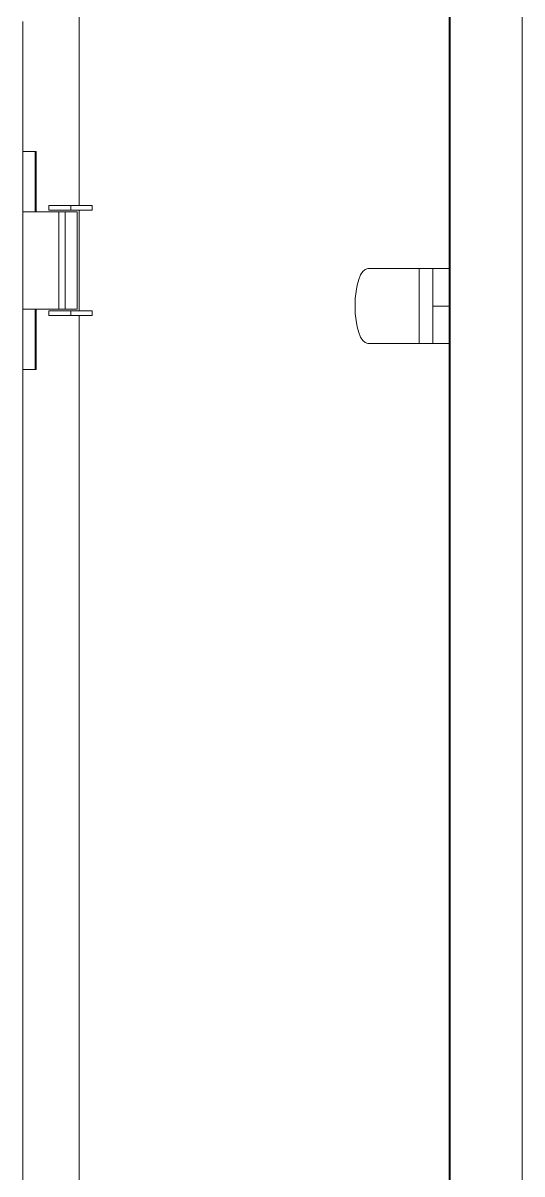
# Model space of a CAD drawing. Header units: inches. Extents: x 1904 to 4208, y 439 to 1413.
# Drawn here: x 3453.1 to 3606.8, y 802.8 to 1156.7 of the extents above; entities that cross this region are included whole.
import ezdxf

# ---------------------------------------------------------------- set-up
doc = ezdxf.new("R2010")
doc.units = ezdxf.units.IN
doc.header["$MEASUREMENT"] = 0
doc.layers.get('0').update_dxf_attribs({"lineweight": 15})

# ---------------------------------------------------------------- blocks, each defined once
blk = doc.blocks.new('A$C79F030D7')
at = {"color": 0, "linetype": 'Continuous', "lineweight": 0, "extrusion": (0, 1, -2.22045e-16)}
for p, q in [((-2113.46, -2019.06), (-2113.46, -1950.96)), ((-1999.51, -1950.96), (-1999.51, -2445.96)), ((-1999.17, -1949.96), (-1999.17, -2446.96)), ((-1977.08, -1949.96), (-1977.08, -2446.96)), ((-2130.72, -2434.46), (-2130.72, -1962.46)), ((-2130.72, -2002.46), (-2126.62, -2002.46)), ((-2126.96, -2002.46), (-2126.96, -2020.96)), ((-2126.62, -2002.46), (-2126.62, -2020.96)), ((-2116.01, -2019.06), (-2122.72, -2019.06)), ((-2122.72, -2020.46), (-2122.72, -2019.06)), ((-2116.01, -2020.46), (-2116.01, -2019.06)), ((-2116.01, -2019.06), (-2109.43, -2019.06)), ((-2109.43, -2020.46), (-2109.43, -2019.06)), ((-2130.72, -2020.96), (-2119.69, -2020.96)), ((-2116.01, -2020.46), (-2122.72, -2020.46)), ((-2117.72, -2020.96), (-2119.69, -2020.96)), ((-2119.69, -2050.96), (-2119.69, -2020.96)), ((-2114.07, -2020.96), (-2117.72, -2020.96)), ((-2117.72, -2050.96), (-2117.72, -2020.96)), ((-2116.01, -2020.46), (-2109.43, -2020.46)), ((-2114.07, -2050.96), (-2114.07, -2020.96)), ((-2113.46, -2051.46), (-2113.46, -2020.46)), ((-2008.79, -2038.46), (-2024.56, -2038.46)), ((-2008.79, -2038.46), (-2004.56, -2038.46)), ((-2008.79, -2061.46), (-2008.79, -2038.46)), ((-2004.56, -2061.46), (-2004.56, -2038.46)), ((-2004.56, -2038.46), (-1999.51, -2038.46)), ((-2130.72, -2050.96), (-2119.69, -2050.96)), ((-2126.96, -2050.96), (-2126.96, -2069.46)), ((-2126.62, -2050.96), (-2126.62, -2069.46)), ((-2116.01, -2051.46), (-2122.72, -2051.46)), ((-2122.72, -2052.86), (-2122.72, -2051.46)), ((-2117.72, -2050.96), (-2119.69, -2050.96)), ((-2114.07, -2050.96), (-2117.72, -2050.96)), ((-2116.01, -2052.86), (-2116.01, -2051.46)), ((-2116.01, -2051.46), (-2109.43, -2051.46)), ((-2109.43, -2052.86), (-2109.43, -2051.46)), ((-2004.56, -2049.96), (-1999.51, -2049.96)), ((-2116.01, -2052.86), (-2122.72, -2052.86)), ((-2116.01, -2052.86), (-2109.43, -2052.86)), ((-2113.46, -2344.06), (-2113.46, -2052.86)), ((-2024.56, -2061.46), (-2008.79, -2061.46)), ((-2008.79, -2061.46), (-2004.56, -2061.46)), ((-2004.56, -2061.46), (-1999.51, -2061.46)), ((-2126.62, -2069.46), (-2130.72, -2069.46))]:
    blk.add_line(p, q, dxfattribs=at)
at = {"color": 0, "linetype": 'Continuous', "lineweight": 0}
for major_axis, start_param, end_param in [((0, 11.5), 0, 1.570796), ((0, -11.5), -1.570796, 0)]:
    blk.add_ellipse((-2024.56, -2049.96), major_axis=major_axis, ratio=0.34202, start_param=start_param, end_param=end_param, dxfattribs=at)

msp = doc.modelspace()

# ---------------------------------------------------------------- block references
at = {"color": 0, "lineweight": 15}
msp.add_blockref('A$C79F030D7', (5583.85, 3119.65), dxfattribs=at)

doc.saveas('drawing.dxf')
